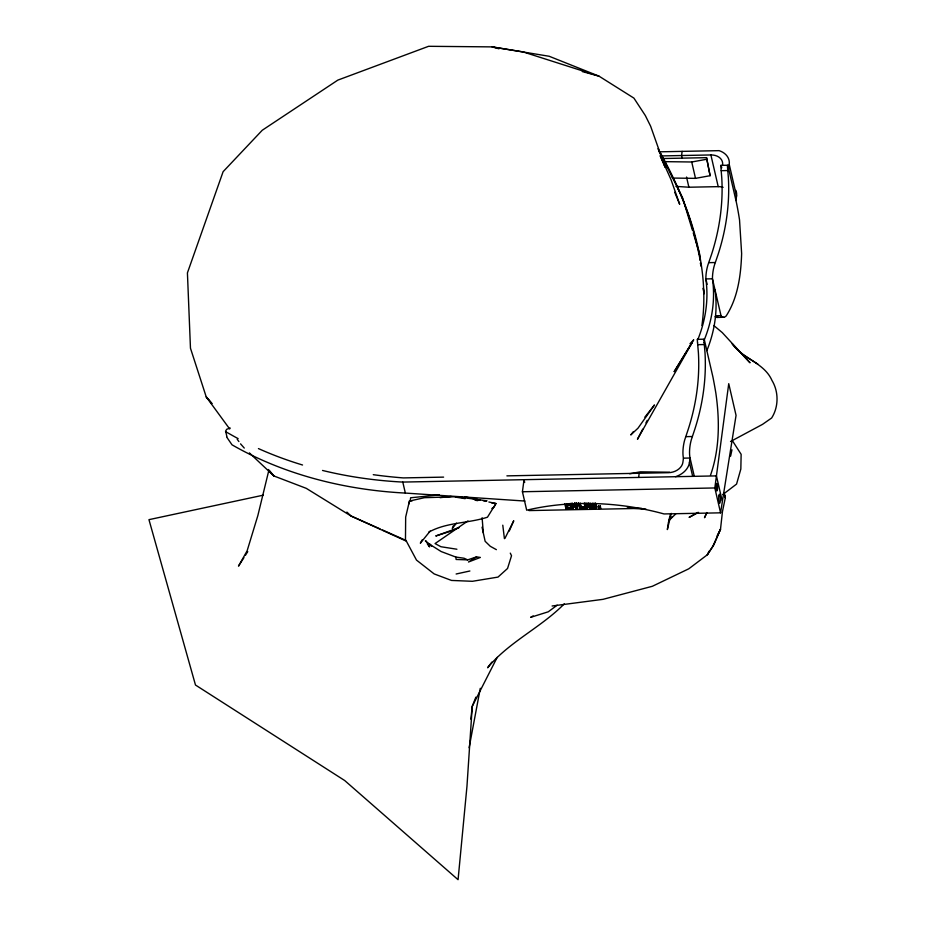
<?xml version="1.0" encoding="UTF-8"?>
<svg xmlns="http://www.w3.org/2000/svg" width="926" height="926" viewBox="0 0 926 926"><rect width="100%" height="100%" fill="white"/><g stroke="black" fill="none" stroke-linecap="round" stroke-linejoin="round"><path stroke-width="1.39" d="M701.908 325.524C710.612 264.107 688.678 203.014 658.884 150.209M409.188 503.79L409.442 501.059L424.467 497.69L456.333 496.718L487.018 500.816M470.859 719.155L472.248 706.33L475.883 697.151M587.825 504.901L588.01 503.478C586.644 508.27 592.987 509.682 596.344 508.085C597.177 504.022 590.985 509.265 589.793 505.365L589.688 506.14C590.834 509.67 595.927 505.654 596.344 508.085M720.567 512.83L714.826 487.956L728.739 383.677L736.054 415.369L720.567 512.83L664.011 513.942A188.835 120.693 7.6 0 0 526.686 510.203L522.426 491.752L524.035 479.691L524.672 482.446M573.831 506.406L571.064 504.438C570.833 502.471 573.9 504.624 573.935 505.619C574.467 509.832 568.552 508.953 566.041 509.057L565.531 505.573M566.781 505.11C572.384 502.911 574.085 509.798 567.476 508.108L566.886 504.323L570.948 504.462M567.476 508.108L566.886 504.323M568.645 505.075L568.749 504.288M568.807 508.085L568.911 507.298C570.752 508.779 573.182 504.774 571.99 506.071M569.953 505.087L570.057 504.3M570.485 507.98L570.59 507.193M571.053 507.865L571.157 507.078M571.064 504.438L571.805 503.293L571.157 503.605M571.516 507.68L571.62 506.892M571.77 505.735L571.874 504.948M572.106 504.693L572.21 503.906M571.597 508.802L571.701 508.015L570.821 508.142M571.863 507.448L571.967 506.661M572.083 507.182L572.245 505.7M572.326 508.582L573.935 505.619M572.928 505.121L573.032 504.334M572.974 508.258L573.078 507.471M573.518 505.689L573.622 504.913M573.425 507.911L573.53 507.124M573.738 507.483L573.981 506.186M576.493 503.2L577.511 508.837L575.949 508.86L574.942 503.235M585.984 502.992L587.003 508.64L585.29 508.004L582.674 508.895L579.699 507.691L578.727 503.235M579.699 507.691L579.526 506.441M580.046 508.085L579.803 506.916M580.475 508.397L580.579 507.61M584.399 502.945L585.082 507.135L582.848 507.923L580.915 506.939L580.255 503.05M580.961 508.629L581.065 507.853L582.188 508.096M581.296 507.494L581.019 506.152M581.505 508.791L581.609 508.004M581.563 507.691L581.401 506.707M581.887 507.83L581.667 506.904M582.304 507.899L582.408 507.112L585.186 506.348M582.848 507.923L582.963 507.135M583.415 508.837L584.167 507.876M583.426 507.853L583.53 507.066M584.063 508.652L584.121 506.892M584.665 508.374L584.769 507.598M585.44 508.675L585.545 507.888M587.917 505.608L587.929 504.114M587.906 504.265L588.253 502.922M588.16 506.314L588.022 504.82M588.531 506.939L588.265 505.538M589.04 507.471L588.635 506.152M589.688 506.14L589.619 504.867M589.677 507.911L589.144 506.684M589.931 506.58L590.036 505.793M590.279 506.95L590.383 506.163M590.707 507.251L590.811 506.464M591.205 507.494L591.309 506.707M591.286 508.501L591.39 507.714M591.772 507.656L591.876 506.869M592.246 508.629L592.351 507.853M592.397 507.749L592.501 506.962M593.08 507.772L593.184 506.985M593.3 508.663L593.404 507.876M590.522 503.269L589.411 504.184L589.515 503.397L589.341 504.867L594.226 504.763L594.017 503.269M594.064 507.68L594.168 506.892M594.226 508.605L594.33 507.818M594.909 507.46L595.013 506.672M589.515 505.642L595.927 505.515L595.349 502.957M595.013 508.455L595.117 507.68M595.58 504.288L595.684 503.512L595.927 505.515M595.8 504.959L595.904 504.184M595.568 507.205L595.673 506.418M595.997 506.973L596.194 506.186M598.265 506.869L598.37 506.082L600.349 506.036L600.604 508.374L598.624 508.42L598.265 506.869L600.245 506.823L600.604 508.374M598.624 508.42L598.37 506.082M600.245 506.823L600.349 506.036M638.627 477.434L639.183 473.267M682.126 151.378L681.571 155.533L682.173 158.149M673.26 178.07L695.507 178.359L710.103 175.697L706.55 157.663L662.947 158.531M710.103 175.697L706.55 157.663M692.648 476.23L689.465 462.444L690.055 458.023A15.071 4.584 -81.9 0 1 689.801 447.64A15.615 4.746 -81.9 0 1 691.282 439.873L694.813 429.236A342.724 256.294 -13 0 0 705.01 352.818L704.142 342.551M728.646 168.845A15.071 0.718 80.1 0 0 727.489 165.279A15.615 0.752 80.1 0 0 727.57 167.895L728.368 177.769A342.724 256.294 -13 0 1 718.171 254.187L714.513 264.894A15.568 4.734 -81.9 0 0 712.441 278.807L721.041 315.789A25.303 7.697 -81.9 0 0 726.169 315.963C737.987 297.686 740.916 274.941 741.633 253.574L739.55 220.052A17.027 0.81 80.1 0 0 735.962 200.491L728.646 168.856L729.237 164.423A19.955 14.92 -13 0 0 719.108 150.649L659.127 151.829M735.962 200.548L736.552 196.115A19.955 14.92 -13 0 0 735.846 190.351M410.241 500.572L410.623 497.771L439.352 494.889M668.468 522.009L667.357 529.568L671.246 513.386M469.112 747.745L480.293 688.284M730.602 456.171L731.968 449.793M268.783 470.593L257.856 515.562L247.126 550.82L238.503 566.122L243.908 557.66M669.023 519.463L670.528 514.289M697.544 342.678L698.412 352.945A342.724 256.294 -13 0 1 688.215 429.363L684.684 440A15.615 4.746 -81.9 0 0 683.203 447.767A15.071 4.584 -81.9 0 0 683.457 458.162M721.285 166.09A15.071 0.718 80.1 0 0 720.879 165.407A15.615 0.752 80.1 0 0 720.972 168.034L721.771 177.896A342.724 256.294 -13 0 1 711.573 254.314L707.904 265.033A15.568 4.734 -81.9 0 0 705.843 278.934A191.555 143.241 -13 0 1 697.718 339.854A15.568 0.741 80.1 0 0 697.544 342.701M453.289 525.806L452.293 528.514L456.449 523.144M710.485 475.281C719.733 449.029 719.757 420.473 715.867 393.203A25.303 1.215 80.1 0 0 712.893 376.882L704.327 339.726A191.555 143.241 -13 0 0 712.453 278.795L705.855 278.923L707.117 284.386M509.242 531.061L513.745 520.748L504.983 538.284M706.804 512.68L704.512 517.727L706.897 512.541M572.395 503.165L571.701 504.068M497.193 657.367L472.248 706.33L466.959 786.371L458.069 879.7L344.692 780.525L195.479 685.02L148.959 519.66L263.25 495.178M642.667 429.178L637.47 439.26L693.713 339.807L689.974 343.731M645.92 422.869L647.228 420.346M709.258 550.993L707.279 554.824L688.782 568.807L652.355 586.285L603.046 599.33L552.104 605.998M717.187 535.668L720.497 529.278L722.465 511.522L725.336 497.702L724.097 492.516M422.117 539.927L420.346 543.215L430.162 531.073M245.448 555.241L247.763 551.607M570.694 503.443L566.573 504.207M491.833 662.102L487.597 667.773C509.092 641.811 540.738 627.712 564.281 603.856M633.396 431.609L630.768 434.942L638.002 428.182L654.485 404.963L644.82 417.175M672.264 516.673L668.653 520.759L675.818 513.837M722.824 494.53L736.564 484.078L740.835 469.054L741.136 454.319L732.686 441.123M557.186 605.187L548.25 611.808L530.679 617.329L533.144 615.917M467.943 520.933L435.046 543.574L440.938 546.734L456.912 549.234M491.845 508.548L494.056 507.112L495.919 503.536L488.87 502.008M476.508 556.896L468.487 562.013L480.363 557.429L476.508 556.896L467.676 559.871L456.136 559.466L455.824 557.058L441.17 551.549L427.662 543.041M697.648 512.483L689.094 517.391L698.563 512.379M730.521 441.528L762.526 424.363L771.624 418.008C778.754 406.954 778.789 391.71 771.995 380.493C764.228 362.76 742.988 358.964 732.2 343.801L750.037 362.784L722.268 332.596L713.865 325.57M428.657 532.207C446.795 522.067 468.139 523.514 487.47 517.194L495.919 503.536L491.729 502.876M230.238 428.055L226.72 429.27L225.608 431.065L226.905 436.678M595.812 507.494L596.448 507.309M456.124 574.004L469.887 570.995M663.93 161.633L691.734 161.992L706.33 159.33M629.703 473.765L640.317 471.832L669.51 472.202M412.22 500.746L409.442 501.059L405.669 517.078L405.472 539.488L416.492 560.091L434.167 573.923L451.529 580.44L472.434 581.296L498.003 577.095L507.552 568.471L511.522 555.727L510.284 553.123M440.07 497.667L451.205 496.44M582.778 508.119L583.519 508.05M660.007 155.962L710.89 154.955A13.277 9.931 -13 0 1 722.604 164.816M720.972 165.372L727.57 165.245M721.18 170.685L727.778 170.546M675.922 186.369L688.886 187.226L718.206 186.647A13.277 9.931 -13 0 1 723.102 187.33M708.679 262.66L715.277 262.533M715.682 315.754L720.96 315.65M717.187 317.421L723.785 317.282M697.417 339.321L704.026 339.194M697.729 344.68L704.339 344.541M685.691 436.644L692.289 436.516M443.612 477.121L403.354 477.909A407.185 304.492 -13 0 1 373.271 474.679M506.892 475.871L668.491 472.688A13.277 9.931 -13 0 0 682.902 462.305L683.457 458.15L690.055 458.023L694.199 475.929M322.526 470.454A375.065 280.474 -13 0 0 402.798 482.076L716.435 475.895L722.176 500.769M522.426 491.752L714.826 487.956M589.445 504.08L594.33 503.987M567.58 507.321L568.911 507.298M576.053 508.085L577.616 508.05M528.977 510.585L641.695 508.362M226.824 437.257L232.009 444.816A375.065 280.474 -13 0 0 405.333 493.072L524.915 501.047M627.215 507.876L645.943 509.126M455.824 557.058L464.065 558.239L467.676 559.871M455.395 497.1L465.176 498.663M474.957 500.214L477.758 500.653M464.921 496.799L480.42 500.167M483.245 500.781L486.057 501.394M498.998 48.789L492.053 46.89L428.599 46.3L337.84 80.111L262.266 130.242L223.108 171.692L187.422 272.892L190.467 348.211L206.22 396.872L229.671 428.958M582.304 71.568L598.96 76.129L633.905 98.11L645.329 115.553L650.619 126.191L665.111 167.201L660.597 156.922M592.64 503.223L593.913 504.057M406.41 541.189L351.023 516.014L306.275 488.349L273.888 475.964L249.383 452.883M225.527 431.632L229.463 433.819A375.065 280.474 -13 0 0 238.144 438.623M380.019 528.885L351.023 516.014L346.903 512.09M382.646 530.054L405.044 539.997M589.781 507.124L590.533 507.471M496.382 549.662L490.282 546.294L485.131 541.282L482.052 527.183M757.896 364.15L743.092 354.82M425.323 540.958L431.597 546.085L429.733 543.967M244.267 448.068L240.552 443.855M268.355 469.505L273.888 475.964L269.188 470.477M211.857 403.458L206.22 396.872L211.811 403.423M427.349 543.909L429.618 546.907L426.041 540.865M237.206 439.271L238.885 441.563M657.935 148.739L666.732 166.124M658.745 150.429L667.75 168.347M669.035 170.905L672.253 177.294M677.404 187.538C688.284 210.41 695.299 235.528 700.218 260.275M667.368 167.363L668.63 169.898M671.79 176.241L682.555 197.77L692.44 230.261M660.412 155.996L670.98 179.54L679.684 204.287L674.73 192.307M579.421 507.216L578.322 502.702M693.261 232.97L699.443 253.273L700.195 260.113M580.915 506.939L580.151 503.825M729.237 164.423L736.552 196.115M710.89 154.955L718.206 186.647M691.734 161.992L695.507 178.359M686.536 177.051L688.886 187.226M585.869 503.779L587.003 508.64M584.294 503.732L585.082 507.135M576.111 502.783L577.511 508.837M574.548 502.806L575.949 508.86M564.802 503.651L566.041 509.057M402.798 482.076L405.333 493.072M502.783 525.192L504.427 538.677M703.309 288.183L703.957 293.912L703.332 288.31M700.531 263.088L700.843 265.889M700.496 262.845L700.797 265.577M482.11 517.738L483.326 532.855M714.976 289.699A191.555 143.241 -13 0 1 706.839 350.63M704.154 342.562A15.568 0.741 80.1 0 1 704.316 339.703M717.963 317.201A25.303 7.697 -81.9 0 1 715.057 316.646M721.504 166.83A15.071 0.718 80.1 0 1 721.759 167.791M302.547 465.002A375.065 280.474 -13 0 1 258.435 448.578M689.465 462.444A19.955 14.92 -13 0 1 675.598 476.705M720.497 529.278L713.877 544.847L707.279 554.824L712.777 546.433L720.497 529.278M691.896 342.817L674.232 371.569L691.896 342.817M458.856 527.658L451.275 531.049L435.764 535.992L458.856 527.658M523.086 51.914L492.053 46.89L549.176 56.266L598.96 76.129L523.086 51.914M725.336 497.702L723.982 493.604L725.336 497.702M716.296 484.761A3.739 0.671 88.9 0 0 716.805 490.861A3.739 0.671 88.9 0 0 717.465 485.918A3.739 0.671 88.9 0 0 716.296 484.761M718.854 495.838A4.549 0.822 88.9 0 0 719.467 503.246A4.549 0.822 88.9 0 0 720.278 497.25A4.549 0.822 88.9 0 0 718.854 495.838"/></g></svg>
